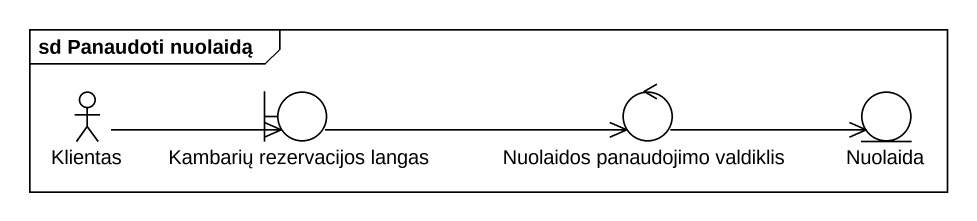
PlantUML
@startuml
mainframe sd Panaudoti nuolaidą
actor Klientas
boundary "Kambarių rezervacijos langas" as Kambarių_rezervacijos_langas
control "Nuolaidos panaudojimo valdiklis" as Nuolaidos_panaudojimo
entity Nuolaida
Klientas -right-> Kambarių_rezervacijos_langas
Kambarių_rezervacijos_langas -right-> Nuolaidos_panaudojimo
Nuolaidos_panaudojimo -right-> Nuolaida
@enduml
